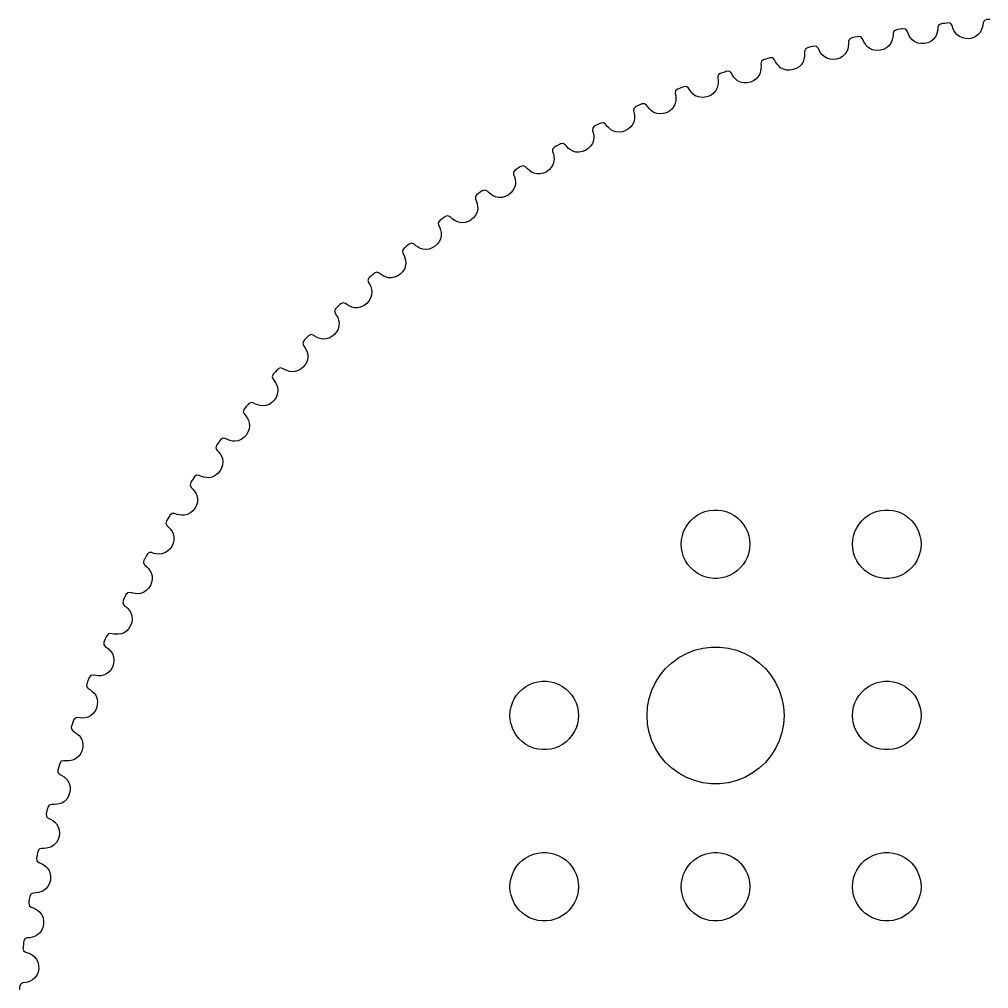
# Model space of a CAD drawing. Header units: metres. Extents: x -46 to 46, y 64 to 266.
# Drawn here: x -45.48 to -3.04, y 113.04 to 155.49 of the extents above; entities that cross this region are included whole.
import ezdxf

# ---------------------------------------------------------------- set-up
doc = ezdxf.new("R2010")
doc.units = ezdxf.units.M

msp = doc.modelspace()

# ---------------------------------------------------------------- linework, layer by layer
for p, q in [((-3.23691, 155.428), (-3.28491, 155.33)), ((-3.1282, 155.475), (-3.23691, 155.428)), ((-3.08046, 155.478), (-3.1282, 155.475)), ((-2.98123, 155.485), (-3.08046, 155.478)), ((-7.18393, 154.973), (-7.22322, 154.872)), ((-7.07971, 155.029), (-7.18393, 154.973)), ((-7.03244, 155.037), (-7.07971, 155.029)), ((-6.93417, 155.052), (-7.03244, 155.037)), ((-6.83588, 155.067), (-6.93417, 155.052)), ((-6.78856, 155.074), (-6.83588, 155.067)), ((-6.67215, 155.052), (-6.78856, 155.074)), ((-6.60425, 154.967), (-6.67215, 155.052)), ((-6.56796, 154.863), (-6.60425, 154.967)), ((-5.26714, 155.034), (-5.28867, 154.926)), ((-5.25906, 155.144), (-5.26714, 155.034)), ((-5.21538, 155.244), (-5.25906, 155.144)), ((-5.10883, 155.295), (-5.21538, 155.244)), ((-5.06128, 155.301), (-5.10883, 155.295)), ((-4.96243, 155.312), (-5.06128, 155.301)), ((-4.86357, 155.322), (-4.96243, 155.312)), ((-4.81598, 155.327), (-4.86357, 155.322)), ((-4.70065, 155.3), (-4.81598, 155.327)), ((-4.63652, 155.212), (-4.70065, 155.3)), ((-4.60483, 155.107), (-4.63652, 155.212)), ((-4.56023, 155.005), (-4.60483, 155.107)), ((-4.50343, 154.909), (-4.56023, 155.005)), ((-3.36324, 155.009), (-3.41499, 154.908)), ((-3.32401, 155.114), (-3.36324, 155.009)), ((-3.29776, 155.221), (-3.32401, 155.114)), ((-3.28491, 155.33), (-3.29776, 155.221)), ((-9.13879, 154.617), (-9.17361, 154.514)), ((-9.17361, 154.514), (-9.17207, 154.404)), ((-9.03714, 154.678), (-9.13879, 154.617)), ((-8.99023, 154.687), (-9.03714, 154.678)), ((-8.89272, 154.707), (-8.99023, 154.687)), ((-8.79517, 154.726), (-8.89272, 154.707)), ((-8.7482, 154.735), (-8.79517, 154.726)), ((-8.63095, 154.718), (-8.7482, 154.735)), ((-8.55939, 154.636), (-8.63095, 154.718)), ((-8.5186, 154.534), (-8.55939, 154.636)), ((-8.46536, 154.437), (-8.5186, 154.534)), ((-7.27324, 154.545), (-7.31601, 154.44)), ((-7.24327, 154.652), (-7.27324, 154.545)), ((-7.22647, 154.761), (-7.24327, 154.652)), ((-7.22322, 154.872), (-7.22647, 154.761)), ((-6.519, 154.764), (-6.56796, 154.863)), ((-6.45807, 154.67), (-6.519, 154.764)), ((-6.38586, 154.583), (-6.45807, 154.67)), ((-6.26825, 154.5), (-6.38586, 154.583)), ((-5.57713, 154.52), (-5.70773, 154.46)), ((-5.46286, 154.606), (-5.57713, 154.52)), ((-5.37062, 154.717), (-5.46286, 154.606)), ((-5.3233, 154.82), (-5.37062, 154.717)), ((-5.28867, 154.926), (-5.3233, 154.82)), ((-4.4351, 154.819), (-4.50343, 154.909)), ((-4.32121, 154.731), (-4.4351, 154.819)), ((-4.19102, 154.672), (-4.32121, 154.731)), ((-4.05048, 154.642), (-4.19102, 154.672)), ((-3.90547, 154.64), (-4.05048, 154.642)), ((-3.76299, 154.667), (-3.90547, 154.64)), ((-3.62987, 154.721), (-3.76299, 154.667)), ((-3.51196, 154.802), (-3.62987, 154.721)), ((-3.41499, 154.908), (-3.51196, 154.802)), ((-11.0763, 154.176), (-11.1066, 154.071)), ((-10.9774, 154.241), (-11.0763, 154.176)), ((-10.9309, 154.253), (-10.9774, 154.241)), ((-10.8343, 154.276), (-10.9309, 154.253)), ((-10.7377, 154.3), (-10.8343, 154.276)), ((-10.6912, 154.311), (-10.7377, 154.3)), ((-10.5733, 154.299), (-10.6912, 154.311)), ((-10.4982, 154.22), (-10.5733, 154.299)), ((-10.453, 154.12), (-10.4982, 154.22)), ((-10.3956, 154.025), (-10.453, 154.12)), ((-9.20934, 154.185), (-9.24748, 154.078)), ((-9.18408, 154.294), (-9.20934, 154.185)), ((-9.17207, 154.404), (-9.18408, 154.294)), ((-8.40041, 154.346), (-8.46536, 154.437)), ((-8.32446, 154.262), (-8.40041, 154.346)), ((-8.20337, 154.185), (-8.32446, 154.262)), ((-8.06853, 154.137), (-8.20337, 154.185)), ((-7.92583, 154.119), (-8.06853, 154.137)), ((-7.78122, 154.13), (-7.92583, 154.119)), ((-7.64162, 154.169), (-7.78122, 154.13)), ((-7.51378, 154.235), (-7.64162, 154.169)), ((-7.40337, 154.326), (-7.51378, 154.235)), ((-7.31601, 154.44), (-7.40337, 154.326)), ((-6.13562, 154.447), (-6.26825, 154.5)), ((-5.99385, 154.422), (-6.13562, 154.447)), ((-5.84891, 154.427), (-5.99385, 154.422)), ((-5.70773, 154.46), (-5.84891, 154.427)), ((-12.8967, 153.72), (-12.9927, 153.651)), ((-12.8508, 153.734), (-12.8967, 153.72)), ((-12.7553, 153.762), (-12.8508, 153.734)), ((-12.6598, 153.789), (-12.7553, 153.762)), ((-12.6138, 153.803), (-12.6598, 153.789)), ((-12.4955, 153.796), (-12.6138, 153.803)), ((-12.4171, 153.72), (-12.4955, 153.796)), ((-12.3676, 153.622), (-12.4171, 153.72)), ((-11.1279, 153.741), (-11.1613, 153.633)), ((-11.1074, 153.851), (-11.1279, 153.741)), ((-11.1002, 153.961), (-11.1074, 153.851)), ((-11.1066, 154.071), (-11.1002, 153.961)), ((-10.3268, 153.937), (-10.3956, 154.025)), ((-10.2472, 153.857), (-10.3268, 153.937)), ((-10.1229, 153.785), (-10.2472, 153.857)), ((-9.98607, 153.743), (-10.1229, 153.785)), ((-9.84271, 153.731), (-9.98607, 153.743)), ((-9.69872, 153.748), (-9.84271, 153.731)), ((-9.56096, 153.793), (-9.69872, 153.748)), ((-9.43611, 153.865), (-9.56096, 153.793)), ((-9.32977, 153.961), (-9.43611, 153.865)), ((-9.24748, 154.078), (-9.32977, 153.961)), ((-13.0096, 153.325), (-13.0253, 153.214)), ((-12.9927, 153.651), (-13.0183, 153.545)), ((-13.0183, 153.545), (-13.0072, 153.435)), ((-13.0072, 153.435), (-13.0096, 153.325)), ((-12.3061, 153.53), (-12.3676, 153.622)), ((-12.2334, 153.445), (-12.3061, 153.53)), ((-12.1505, 153.368), (-12.2334, 153.445)), ((-12.0231, 153.301), (-12.1505, 153.368)), ((-11.8846, 153.266), (-12.0231, 153.301)), ((-11.7409, 153.26), (-11.8846, 153.266)), ((-11.5977, 153.283), (-11.7409, 153.26)), ((-11.4621, 153.335), (-11.5977, 153.283)), ((-11.3405, 153.412), (-11.4621, 153.335)), ((-11.2384, 153.512), (-11.3405, 153.412)), ((-11.1613, 153.633), (-11.2384, 153.512)), ((-14.8843, 153.043), (-14.9053, 152.936)), ((-14.9053, 152.936), (-14.8895, 152.827)), ((-14.8895, 152.827), (-14.887, 152.716)), ((-14.7914, 153.116), (-14.8843, 153.043)), ((-14.7462, 153.131), (-14.7914, 153.116)), ((-14.6521, 153.164), (-14.7462, 153.131)), ((-14.5578, 153.195), (-14.6521, 153.164)), ((-14.5125, 153.211), (-14.5578, 153.195)), ((-14.394, 153.209), (-14.5125, 153.211)), ((-14.3123, 153.137), (-14.394, 153.209)), ((-14.2585, 153.041), (-14.3123, 153.137)), ((-14.1931, 152.952), (-14.2585, 153.041)), ((-14.1169, 152.87), (-14.1931, 152.952)), ((-14.0306, 152.797), (-14.1169, 152.87)), ((-13.2233, 152.876), (-13.3414, 152.793)), ((-13.1257, 152.98), (-13.2233, 152.876)), ((-13.054, 153.105), (-13.1257, 152.98)), ((-13.0253, 153.214), (-13.054, 153.105)), ((-16.6581, 152.43), (-16.7476, 152.352)), ((-16.6135, 152.447), (-16.6581, 152.43)), ((-16.5209, 152.483), (-16.6135, 152.447)), ((-16.4281, 152.519), (-16.5209, 152.483)), ((-16.3835, 152.536), (-16.4281, 152.519)), ((-16.265, 152.54), (-16.3835, 152.536)), ((-16.1803, 152.472), (-16.265, 152.54)), ((-16.1224, 152.378), (-16.1803, 152.472)), ((-14.9218, 152.494), (-14.988, 152.367)), ((-14.8979, 152.605), (-14.9218, 152.494)), ((-14.887, 152.716), (-14.8979, 152.605)), ((-13.9004, 152.736), (-14.0306, 152.797)), ((-13.7605, 152.706), (-13.9004, 152.736)), ((-13.6167, 152.707), (-13.7605, 152.706)), ((-13.4747, 152.736), (-13.6167, 152.707)), ((-13.3414, 152.793), (-13.4747, 152.736)), ((-16.7476, 152.352), (-16.764, 152.245)), ((-16.764, 152.245), (-16.7433, 152.136)), ((-16.7433, 152.136), (-16.7361, 152.026)), ((-16.7361, 152.026), (-16.7421, 151.915)), ((-16.0531, 152.292), (-16.1224, 152.378)), ((-15.9734, 152.214), (-16.0531, 152.292)), ((-15.884, 152.144), (-15.9734, 152.214)), ((-15.7513, 152.089), (-15.884, 152.144)), ((-15.6102, 152.065), (-15.7513, 152.089)), ((-15.4665, 152.072), (-15.6102, 152.065)), ((-15.326, 152.108), (-15.4665, 152.072)), ((-15.1954, 152.171), (-15.326, 152.108)), ((-15.0809, 152.258), (-15.1954, 152.171)), ((-14.988, 152.367), (-15.0809, 152.258)), ((-18.5791, 151.582), (-18.5907, 151.473)), ((-18.493, 151.663), (-18.5791, 151.582)), ((-18.4492, 151.682), (-18.493, 151.663)), ((-18.3582, 151.722), (-18.4492, 151.682)), ((-18.2672, 151.762), (-18.3582, 151.722)), ((-18.2233, 151.781), (-18.2672, 151.762)), ((-18.1051, 151.79), (-18.2233, 151.781)), ((-18.0175, 151.725), (-18.1051, 151.79)), ((-17.9555, 151.634), (-18.0175, 151.725)), ((-17.8826, 151.551), (-17.9555, 151.634)), ((-17.7995, 151.477), (-17.8826, 151.551)), ((-16.9098, 151.56), (-17.0204, 151.468)), ((-16.8217, 151.673), (-16.9098, 151.56)), ((-16.7611, 151.803), (-16.8217, 151.673)), ((-16.7421, 151.915), (-16.7611, 151.803)), ((-18.5907, 151.473), (-18.5654, 151.366)), ((-18.5544, 151.144), (-18.5686, 151.032)), ((-18.5654, 151.366), (-18.5533, 151.256)), ((-18.5533, 151.256), (-18.5544, 151.144)), ((-17.7072, 151.411), (-17.7995, 151.477)), ((-17.5722, 151.362), (-17.7072, 151.411)), ((-17.4303, 151.344), (-17.5722, 151.362)), ((-17.287, 151.357), (-17.4303, 151.344)), ((-17.1481, 151.399), (-17.287, 151.357)), ((-17.0204, 151.468), (-17.1481, 151.399)), ((-20.3752, 150.732), (-20.3821, 150.623)), ((-20.2927, 150.816), (-20.3752, 150.732)), ((-20.2498, 150.838), (-20.2927, 150.816)), ((-20.1607, 150.882), (-20.2498, 150.838)), ((-20.0714, 150.926), (-20.1607, 150.882)), ((-20.0284, 150.947), (-20.0714, 150.926)), ((-19.9108, 150.961), (-20.0284, 150.947)), ((-19.8204, 150.9), (-19.9108, 150.961)), ((-19.7545, 150.811), (-19.8204, 150.9)), ((-19.678, 150.732), (-19.7545, 150.811)), ((-19.5918, 150.661), (-19.678, 150.732)), ((-18.7065, 150.783), (-18.813, 150.686)), ((-18.6234, 150.899), (-18.7065, 150.783)), ((-18.5686, 151.032), (-18.6234, 150.899)), ((-20.3821, 150.623), (-20.3521, 150.517)), ((-20.3521, 150.517), (-20.3352, 150.408)), ((-20.3315, 150.296), (-20.3407, 150.183)), ((-20.3352, 150.408), (-20.3315, 150.296)), ((-19.4966, 150.599), (-19.5918, 150.661)), ((-19.3597, 150.556), (-19.4966, 150.599)), ((-19.2171, 150.545), (-19.3597, 150.556)), ((-19.0745, 150.564), (-19.2171, 150.545)), ((-18.9376, 150.612), (-19.0745, 150.564)), ((-18.813, 150.686), (-18.9376, 150.612)), ((-22.0537, 149.892), (-22.1325, 149.804)), ((-22.0119, 149.916), (-22.0537, 149.892)), ((-21.9247, 149.964), (-22.0119, 149.916)), ((-21.8375, 150.011), (-21.9247, 149.964)), ((-21.7955, 150.034), (-21.8375, 150.011)), ((-21.6785, 150.053), (-21.7955, 150.034)), ((-21.5855, 149.996), (-21.6785, 150.053)), ((-21.5159, 149.911), (-21.5855, 149.996)), ((-21.436, 149.835), (-21.5159, 149.911)), ((-20.4677, 149.928), (-20.5698, 149.827)), ((-20.3897, 150.048), (-20.4677, 149.928)), ((-20.3407, 150.183), (-20.3897, 150.048)), ((-22.1325, 149.804), (-22.1346, 149.695)), ((-22.1346, 149.695), (-22.1, 149.59)), ((-22.1, 149.59), (-22.0784, 149.482)), ((-22.0784, 149.482), (-22.0698, 149.371)), ((-21.3467, 149.767), (-21.436, 149.835)), ((-21.249, 149.71), (-21.3467, 149.767)), ((-21.1103, 149.673), (-21.249, 149.71)), ((-20.9673, 149.668), (-21.1103, 149.673)), ((-20.8257, 149.693), (-20.9673, 149.668)), ((-20.6911, 149.747), (-20.8257, 149.693)), ((-20.5698, 149.827), (-20.6911, 149.747)), ((-23.562, 149.021), (-23.647, 148.969)), ((-23.521, 149.045), (-23.562, 149.021)), ((-23.405, 149.069), (-23.521, 149.045)), ((-23.3096, 149.017), (-23.405, 149.069)), ((-23.2363, 148.934), (-23.3096, 149.017)), ((-22.1898, 148.997), (-22.2874, 148.891)), ((-22.1172, 149.12), (-22.1898, 148.997)), ((-22.0741, 149.257), (-22.1172, 149.12)), ((-22.0698, 149.371), (-22.0741, 149.257)), ((-23.7728, 148.892), (-23.8476, 148.801)), ((-23.8476, 148.801), (-23.845, 148.692)), ((-23.845, 148.692), (-23.8059, 148.589)), ((-23.8059, 148.589), (-23.7796, 148.481)), ((-23.732, 148.917), (-23.7728, 148.892)), ((-23.647, 148.969), (-23.732, 148.917)), ((-23.1531, 148.862), (-23.2363, 148.934)), ((-23.061, 148.798), (-23.1531, 148.862)), ((-22.9609, 148.745), (-23.061, 148.798)), ((-22.8207, 148.714), (-22.9609, 148.745)), ((-22.6776, 148.716), (-22.8207, 148.714)), ((-22.5373, 148.747), (-22.6776, 148.716)), ((-22.4051, 148.807), (-22.5373, 148.747)), ((-22.2874, 148.891), (-22.4051, 148.807)), ((-23.7655, 148.257), (-23.8025, 148.118)), ((-23.7796, 148.481), (-23.7661, 148.371)), ((-23.7661, 148.371), (-23.7655, 148.257)), ((-25.4467, 147.819), (-25.5174, 147.724)), ((-25.5174, 147.724), (-25.51, 147.615)), ((-25.407, 147.845), (-25.4467, 147.819)), ((-25.3243, 147.901), (-25.407, 147.845)), ((-25.2416, 147.956), (-25.3243, 147.901)), ((-25.2017, 147.982), (-25.2416, 147.956)), ((-25.0869, 148.011), (-25.2017, 147.982)), ((-24.9893, 147.963), (-25.0869, 148.011)), ((-24.9125, 147.884), (-24.9893, 147.963)), ((-24.8262, 147.815), (-24.9125, 147.884)), ((-24.7314, 147.756), (-24.8262, 147.815)), ((-24.6291, 147.707), (-24.7314, 147.756)), ((-24.206, 147.727), (-24.3448, 147.69)), ((-24.0765, 147.793), (-24.206, 147.727)), ((-23.9626, 147.882), (-24.0765, 147.793)), ((-23.8697, 147.992), (-23.9626, 147.882)), ((-23.8025, 148.118), (-23.8697, 147.992)), ((-25.51, 147.615), (-25.4664, 147.514)), ((-25.4664, 147.514), (-25.4355, 147.408)), ((-25.4355, 147.408), (-25.4172, 147.297)), ((-25.4172, 147.297), (-25.4116, 147.184)), ((-24.4876, 147.682), (-24.6291, 147.707)), ((-24.3448, 147.69), (-24.4876, 147.682)), ((-26.721, 146.881), (-26.8345, 146.847)), ((-26.6214, 146.837), (-26.721, 146.881)), ((-25.5042, 146.915), (-25.5922, 146.801)), ((-25.4426, 147.044), (-25.5042, 146.915)), ((-25.4116, 147.184), (-25.4426, 147.044)), ((-27.0721, 146.673), (-27.1386, 146.575)), ((-27.1386, 146.575), (-27.1265, 146.466)), ((-27.1265, 146.466), (-27.0785, 146.367)), ((-27.0336, 146.701), (-27.0721, 146.673)), ((-26.9534, 146.76), (-27.0336, 146.701)), ((-26.8732, 146.819), (-26.9534, 146.76)), ((-26.8345, 146.847), (-26.8732, 146.819)), ((-26.5412, 146.761), (-26.6214, 146.837)), ((-26.452, 146.696), (-26.5412, 146.761)), ((-26.3548, 146.641), (-26.452, 146.696)), ((-26.2504, 146.597), (-26.3548, 146.641)), ((-26.108, 146.578), (-26.2504, 146.597)), ((-25.9656, 146.592), (-26.108, 146.578)), ((-25.8286, 146.635), (-25.9656, 146.592)), ((-25.7021, 146.706), (-25.8286, 146.635)), ((-25.5922, 146.801), (-25.7021, 146.706)), ((-27.0785, 146.367), (-27.043, 146.262)), ((-27.043, 146.262), (-27.0199, 146.153)), ((-27.0094, 146.04), (-27.0342, 145.899)), ((-27.0199, 146.153), (-27.0094, 146.04)), ((-28.4536, 145.611), (-28.5312, 145.549)), ((-28.4162, 145.641), (-28.4536, 145.611)), ((-28.3043, 145.68), (-28.4162, 145.641)), ((-28.2029, 145.64), (-28.3043, 145.68)), ((-28.1194, 145.568), (-28.2029, 145.64)), ((-27.1731, 145.65), (-27.2788, 145.55)), ((-27.0901, 145.767), (-27.1731, 145.65)), ((-27.0342, 145.899), (-27.0901, 145.767)), ((-28.6459, 145.457), (-28.7081, 145.356)), ((-28.7081, 145.356), (-28.6913, 145.248)), ((-28.6913, 145.248), (-28.6391, 145.151)), ((-28.6087, 145.487), (-28.6459, 145.457)), ((-28.5312, 145.549), (-28.6087, 145.487)), ((-28.0275, 145.507), (-28.1194, 145.568)), ((-27.928, 145.456), (-28.0275, 145.507)), ((-27.8218, 145.417), (-27.928, 145.456)), ((-27.6786, 145.404), (-27.8218, 145.417)), ((-27.537, 145.424), (-27.6786, 145.404)), ((-27.402, 145.474), (-27.537, 145.424)), ((-27.2788, 145.55), (-27.402, 145.474)), ((-28.6391, 145.151), (-28.599, 145.048)), ((-28.599, 145.048), (-28.5712, 144.94)), ((-28.5557, 144.828), (-28.5743, 144.685)), ((-28.5712, 144.94), (-28.5557, 144.828)), ((-29.9799, 144.336), (-30.0547, 144.271)), ((-29.9438, 144.368), (-29.9799, 144.336)), ((-29.8337, 144.412), (-29.9438, 144.368)), ((-29.7307, 144.376), (-29.8337, 144.412)), ((-29.6441, 144.308), (-29.7307, 144.376)), ((-28.8035, 144.327), (-28.9233, 144.245)), ((-28.7022, 144.43), (-28.8035, 144.327)), ((-28.6245, 144.552), (-28.7022, 144.43)), ((-28.5743, 144.685), (-28.6245, 144.552)), ((-30.1653, 144.174), (-30.223, 144.07)), ((-30.223, 144.07), (-30.2015, 143.963)), ((-30.2015, 143.963), (-30.1451, 143.869)), ((-30.1294, 144.205), (-30.1653, 144.174)), ((-30.0547, 144.271), (-30.1294, 144.205)), ((-29.5496, 144.251), (-29.6441, 144.308)), ((-29.448, 144.205), (-29.5496, 144.251)), ((-29.3401, 144.17), (-29.448, 144.205)), ((-29.1966, 144.163), (-29.3401, 144.17)), ((-29.056, 144.189), (-29.1966, 144.163)), ((-28.9233, 144.245), (-29.056, 144.189)), ((-30.1451, 143.869), (-30.1006, 143.768)), ((-30.1006, 143.768), (-30.0681, 143.661)), ((-30.0681, 143.661), (-30.0477, 143.549)), ((-30.0477, 143.549), (-30.0601, 143.406)), ((-31.3063, 143.077), (-31.4144, 143.029)), ((-31.2018, 143.047), (-31.3063, 143.077)), ((-30.1768, 143.146), (-30.2734, 143.038)), ((-30.1044, 143.27), (-30.1768, 143.146)), ((-30.0601, 143.406), (-30.1044, 143.27)), ((-31.6272, 142.825), (-31.6804, 142.719)), ((-31.6804, 142.719), (-31.6542, 142.614)), ((-31.5927, 142.858), (-31.6272, 142.825)), ((-31.521, 142.927), (-31.5927, 142.858)), ((-31.4491, 142.996), (-31.521, 142.927)), ((-31.4144, 143.029), (-31.4491, 142.996)), ((-31.1124, 142.982), (-31.2018, 143.047)), ((-31.0155, 142.929), (-31.1124, 142.982)), ((-30.9119, 142.887), (-31.0155, 142.929)), ((-30.8027, 142.857), (-30.9119, 142.887)), ((-30.659, 142.857), (-30.8027, 142.857)), ((-30.5197, 142.889), (-30.659, 142.857)), ((-30.3895, 142.951), (-30.5197, 142.889)), ((-30.2734, 143.038), (-30.3895, 142.951)), ((-31.6542, 142.614), (-31.5937, 142.522)), ((-31.5937, 142.522), (-31.5448, 142.422)), ((-31.5448, 142.422), (-31.5077, 142.317)), ((-31.5077, 142.317), (-31.4825, 142.207)), ((-31.4825, 142.207), (-31.4886, 142.063)), ((-31.5938, 141.798), (-31.6857, 141.686)), ((-31.5269, 141.925), (-31.5938, 141.798)), ((-31.4886, 142.063), (-31.5269, 141.925)), ((-33.0289, 141.414), (-33.0774, 141.306)), ((-32.9959, 141.449), (-33.0289, 141.414)), ((-32.9272, 141.521), (-32.9959, 141.449)), ((-32.8584, 141.593), (-32.9272, 141.521)), ((-32.8252, 141.627), (-32.8584, 141.593)), ((-32.7193, 141.68), (-32.8252, 141.627)), ((-32.6136, 141.654), (-32.7193, 141.68)), ((-32.5215, 141.594), (-32.6136, 141.654)), ((-32.4223, 141.545), (-32.5215, 141.594)), ((-32.317, 141.508), (-32.4223, 141.545)), ((-32.2066, 141.483), (-32.317, 141.508)), ((-32.063, 141.489), (-32.2066, 141.483)), ((-31.9252, 141.527), (-32.063, 141.489)), ((-31.7979, 141.594), (-31.9252, 141.527)), ((-31.6857, 141.686), (-31.7979, 141.594)), ((-33.0774, 141.306), (-33.0467, 141.202)), ((-33.0467, 141.202), (-32.9822, 141.112)), ((-32.9822, 141.112), (-32.9291, 141.016)), ((-32.9291, 141.016), (-32.8874, 140.912)), ((-32.8895, 140.52), (-32.9508, 140.39)), ((-32.8572, 140.659), (-32.8895, 140.52)), ((-32.8874, 140.912), (-32.8574, 140.803)), ((-32.8574, 140.803), (-32.8572, 140.659)), ((-34.2052, 140.129), (-34.2708, 140.055)), ((-34.1735, 140.165), (-34.2052, 140.129)), ((-34.0701, 140.223), (-34.1735, 140.165)), ((-33.9633, 140.202), (-34.0701, 140.223)), ((-33.8686, 140.145), (-33.9633, 140.202)), ((-33.7674, 140.101), (-33.8686, 140.145)), ((-33.6606, 140.068), (-33.7674, 140.101)), ((-33.2701, 140.104), (-33.4061, 140.06)), ((-33.1457, 140.177), (-33.2701, 140.104)), ((-33.0376, 140.273), (-33.1457, 140.177)), ((-32.9508, 140.39), (-33.0376, 140.273)), ((-34.3678, 139.944), (-34.4115, 139.834)), ((-34.4115, 139.834), (-34.3762, 139.731)), ((-34.3762, 139.731), (-34.3079, 139.644)), ((-34.3363, 139.98), (-34.3678, 139.944)), ((-34.2708, 140.055), (-34.3363, 139.98)), ((-33.5492, 140.048), (-33.6606, 140.068)), ((-33.4061, 140.06), (-33.5492, 140.048)), ((-34.3079, 139.644), (-34.2506, 139.55)), ((-34.2506, 139.55), (-34.2044, 139.448)), ((-34.2044, 139.448), (-34.1697, 139.34)), ((-34.1697, 139.34), (-34.1633, 139.197)), ((-34.245, 138.923), (-34.3267, 138.803)), ((-34.1894, 139.056), (-34.245, 138.923)), ((-34.1633, 139.197), (-34.1894, 139.056)), ((-35.6412, 138.416), (-35.6801, 138.304)), ((-35.6113, 138.454), (-35.6412, 138.416)), ((-35.5492, 138.531), (-35.6113, 138.454)), ((-35.4868, 138.609), (-35.5492, 138.531)), ((-35.4568, 138.646), (-35.4868, 138.609)), ((-35.356, 138.708), (-35.4568, 138.646)), ((-35.2484, 138.691), (-35.356, 138.708)), ((-35.1513, 138.639), (-35.2484, 138.691)), ((-35.0483, 138.599), (-35.1513, 138.639)), ((-34.9401, 138.571), (-35.0483, 138.599)), ((-34.8279, 138.556), (-34.9401, 138.571)), ((-34.6855, 138.574), (-34.8279, 138.556)), ((-34.5515, 138.624), (-34.6855, 138.574)), ((-34.4305, 138.702), (-34.5515, 138.624)), ((-34.3267, 138.803), (-34.4305, 138.702)), ((-35.6801, 138.304), (-35.6404, 138.203)), ((-35.6404, 138.203), (-35.5683, 138.119)), ((-35.5683, 138.119), (-35.5069, 138.028)), ((-35.5069, 138.028), (-35.4564, 137.928)), ((-35.4243, 137.537), (-35.474, 137.402)), ((-35.4564, 137.928), (-35.417, 137.822)), ((-35.4043, 137.679), (-35.4243, 137.537)), ((-35.417, 137.822), (-35.4043, 137.679)), ((-36.5746, 137.139), (-36.6725, 137.072)), ((-36.4663, 137.126), (-36.5746, 137.139)), ((-36.3671, 137.079), (-36.4663, 137.126)), ((-35.6497, 137.173), (-35.7672, 137.09)), ((-35.5504, 137.279), (-35.6497, 137.173)), ((-35.474, 137.402), (-35.5504, 137.279)), ((-36.8467, 136.834), (-36.8807, 136.721)), ((-36.8807, 136.721), (-36.8366, 136.621)), ((-36.8186, 136.873), (-36.8467, 136.834)), ((-36.7599, 136.953), (-36.8186, 136.873)), ((-36.701, 137.034), (-36.7599, 136.953)), ((-36.6725, 137.072), (-36.701, 137.034)), ((-36.2624, 137.043), (-36.3671, 137.079)), ((-36.1532, 137.02), (-36.2624, 137.043)), ((-36.0404, 137.009), (-36.1532, 137.02)), ((-35.8988, 137.034), (-36.0404, 137.009)), ((-35.7672, 137.09), (-35.8988, 137.034)), ((-36.8366, 136.621), (-36.761, 136.541)), ((-36.761, 136.541), (-36.6957, 136.452)), ((-36.6957, 136.452), (-36.6409, 136.355)), ((-36.6409, 136.355), (-36.5968, 136.25)), ((-36.5917, 135.966), (-36.6355, 135.829)), ((-36.5968, 136.25), (-36.5779, 136.108)), ((-36.5779, 136.108), (-36.5917, 135.966)), ((-37.8185, 135.447), (-37.8452, 135.407)), ((-37.7235, 135.518), (-37.8185, 135.447)), ((-37.6148, 135.51), (-37.7235, 135.518)), ((-37.5136, 135.466), (-37.6148, 135.51)), ((-37.4075, 135.436), (-37.5136, 135.466)), ((-37.2973, 135.417), (-37.4075, 135.436)), ((-37.1842, 135.412), (-37.2973, 135.417)), ((-37.0439, 135.443), (-37.1842, 135.412)), ((-36.9148, 135.504), (-37.0439, 135.443)), ((-36.801, 135.592), (-36.9148, 135.504)), ((-36.7064, 135.702), (-36.801, 135.592)), ((-36.6355, 135.829), (-36.7064, 135.702)), ((-37.9822, 135.202), (-38.0112, 135.087)), ((-38.0112, 135.087), (-37.9628, 134.989)), ((-37.9557, 135.242), (-37.9822, 135.202)), ((-37.9628, 134.989), (-37.8838, 134.913)), ((-37.9006, 135.324), (-37.9557, 135.242)), ((-37.8452, 135.407), (-37.9006, 135.324)), ((-37.8838, 134.913), (-37.8146, 134.826)), ((-37.8146, 134.826), (-37.7556, 134.732)), ((-37.7556, 134.732), (-37.707, 134.629)), ((-37.707, 134.629), (-37.6819, 134.488)), ((-37.7272, 134.206), (-37.7926, 134.077)), ((-37.6895, 134.345), (-37.7272, 134.206)), ((-37.6819, 134.488), (-37.6895, 134.345)), ((-38.9174, 133.732), (-38.9691, 133.647)), ((-38.8925, 133.773), (-38.9174, 133.732)), ((-38.8007, 133.848), (-38.8925, 133.773)), ((-38.6918, 133.845), (-38.8007, 133.848)), ((-38.5887, 133.806), (-38.6918, 133.845)), ((-38.4814, 133.78), (-38.5887, 133.806)), ((-38.3705, 133.766), (-38.4814, 133.78)), ((-38.2572, 133.765), (-38.3705, 133.766)), ((-38.1184, 133.803), (-38.2572, 133.765)), ((-37.9922, 133.87), (-38.1184, 133.803)), ((-37.8823, 133.963), (-37.9922, 133.87)), ((-37.7926, 134.077), (-37.8823, 133.963)), ((-15.9561, 133.656), (-15.8037, 133.766)), ((-15.8037, 133.766), (-15.6387, 133.857)), ((-15.6387, 133.857), (-15.4635, 133.927)), ((-15.4635, 133.927), (-15.2811, 133.973)), ((-15.2811, 133.973), (-15.0942, 133.997)), ((-15.0942, 133.997), (-14.9058, 133.997)), ((-14.9058, 133.997), (-14.7189, 133.973)), ((-14.7189, 133.973), (-14.5365, 133.927)), ((-14.5365, 133.927), (-14.3613, 133.857)), ((-14.3613, 133.857), (-14.1963, 133.766)), ((-14.1963, 133.766), (-14.0439, 133.656)), ((-8.45613, 133.656), (-8.30373, 133.766)), ((-8.30373, 133.766), (-8.13866, 133.857)), ((-8.13866, 133.857), (-7.96352, 133.927)), ((-7.96352, 133.927), (-7.78107, 133.973)), ((-7.78107, 133.973), (-7.59418, 133.997)), ((-7.59418, 133.997), (-7.40581, 133.997)), ((-7.40581, 133.997), (-7.21892, 133.973)), ((-7.21892, 133.973), (-7.03647, 133.927)), ((-7.03647, 133.927), (-6.86133, 133.857)), ((-6.86133, 133.857), (-6.69626, 133.766)), ((-6.69626, 133.766), (-6.54385, 133.656)), ((-39.0453, 133.521), (-39.0693, 133.405)), ((-39.0693, 133.405), (-39.0167, 133.31)), ((-39.0206, 133.562), (-39.0453, 133.521)), ((-38.9691, 133.647), (-39.0206, 133.562)), ((-39.0167, 133.31), (-38.9344, 133.236)), ((-16.3145, 133.223), (-16.2135, 133.382)), ((-16.2135, 133.382), (-16.0934, 133.527)), ((-16.0934, 133.527), (-15.9561, 133.656)), ((-14.0439, 133.656), (-13.9065, 133.527)), ((-13.9065, 133.527), (-13.7865, 133.382)), ((-13.7865, 133.382), (-13.6855, 133.223)), ((-8.81445, 133.223), (-8.71352, 133.382)), ((-8.71352, 133.382), (-8.59344, 133.527)), ((-8.59344, 133.527), (-8.45613, 133.656)), ((-6.54385, 133.656), (-6.40654, 133.527)), ((-6.40654, 133.527), (-6.28647, 133.382)), ((-6.28647, 133.382), (-6.18553, 133.223)), ((-38.9344, 133.236), (-38.8615, 133.153)), ((-38.8615, 133.153), (-38.7984, 133.061)), ((-38.7984, 133.061), (-38.7455, 132.961)), ((-38.7455, 132.961), (-38.7142, 132.821)), ((-16.4882, 132.688), (-16.4529, 132.873)), ((-16.4529, 132.873), (-16.3947, 133.052)), ((-16.3947, 133.052), (-16.3145, 133.223)), ((-13.6855, 133.223), (-13.6053, 133.052)), ((-13.6053, 133.052), (-13.5471, 132.873)), ((-13.5471, 132.873), (-13.5118, 132.688)), ((-8.98816, 132.688), (-8.95287, 132.873)), ((-8.95287, 132.873), (-8.89465, 133.052)), ((-8.89465, 133.052), (-8.81445, 133.223)), ((-6.18553, 133.223), (-6.10533, 133.052)), ((-6.10533, 133.052), (-6.04712, 132.873)), ((-6.04712, 132.873), (-6.01183, 132.688)), ((-38.7472, 132.537), (-38.8068, 132.405)), ((-38.7155, 132.678), (-38.7472, 132.537)), ((-38.7142, 132.821), (-38.7155, 132.678)), ((-16.5, 132.5), (-16.4882, 132.688)), ((-16.4882, 132.312), (-16.5, 132.5)), ((-13.5118, 132.688), (-13.5, 132.5)), ((-13.5, 132.5), (-13.5118, 132.312)), ((-9, 132.5), (-8.98816, 132.688)), ((-8.98816, 132.312), (-9, 132.5)), ((-6.01183, 132.688), (-6, 132.5)), ((-6, 132.5), (-6.01183, 132.312)), ((-39.8924, 132.054), (-39.9156, 132.012)), ((-39.804, 132.133), (-39.8924, 132.054)), ((-39.6951, 132.135), (-39.804, 132.133)), ((-39.5904, 132.1), (-39.6951, 132.135)), ((-39.482, 132.079), (-39.5904, 132.1)), ((-39.3707, 132.07), (-39.482, 132.079)), ((-39.2574, 132.074), (-39.3707, 132.07)), ((-39.1204, 132.117), (-39.2574, 132.074)), ((-38.9972, 132.19), (-39.1204, 132.117)), ((-38.8915, 132.287), (-38.9972, 132.19)), ((-38.8068, 132.405), (-38.8915, 132.287)), ((-16.4529, 132.127), (-16.4882, 132.312)), ((-16.3947, 131.948), (-16.4529, 132.127)), ((-13.5471, 132.127), (-13.6053, 131.948)), ((-13.5118, 132.312), (-13.5471, 132.127)), ((-8.95287, 132.127), (-8.98816, 132.312)), ((-8.89465, 131.948), (-8.95287, 132.127)), ((-6.04712, 132.127), (-6.10533, 131.948)), ((-6.01183, 132.312), (-6.04712, 132.127)), ((-40.0341, 131.795), (-40.053, 131.679)), ((-40.053, 131.679), (-39.9963, 131.586)), ((-40.0112, 131.837), (-40.0341, 131.795)), ((-39.9635, 131.925), (-40.0112, 131.837)), ((-39.9156, 132.012), (-39.9635, 131.925)), ((-16.3145, 131.777), (-16.3947, 131.948)), ((-16.2135, 131.618), (-16.3145, 131.777)), ((-16.0934, 131.473), (-16.2135, 131.618)), ((-13.7865, 131.618), (-13.9065, 131.473)), ((-13.6855, 131.777), (-13.7865, 131.618)), ((-13.6053, 131.948), (-13.6855, 131.777)), ((-8.81445, 131.777), (-8.89465, 131.948)), ((-8.71352, 131.618), (-8.81445, 131.777)), ((-8.59344, 131.473), (-8.71352, 131.618)), ((-6.28647, 131.618), (-6.40654, 131.473)), ((-6.18553, 131.777), (-6.28647, 131.618)), ((-6.10533, 131.948), (-6.18553, 131.777)), ((-39.9963, 131.586), (-39.9109, 131.516)), ((-39.9109, 131.516), (-39.8345, 131.436)), ((-39.8345, 131.436), (-39.7674, 131.347)), ((-39.7674, 131.347), (-39.7101, 131.249)), ((-39.7101, 131.249), (-39.6728, 131.11)), ((-15.9561, 131.344), (-16.0934, 131.473)), ((-15.8037, 131.234), (-15.9561, 131.344)), ((-15.6387, 131.143), (-15.8037, 131.234)), ((-14.1963, 131.234), (-14.3613, 131.143)), ((-14.0439, 131.344), (-14.1963, 131.234)), ((-13.9065, 131.473), (-14.0439, 131.344)), ((-8.45613, 131.344), (-8.59344, 131.473)), ((-8.30373, 131.234), (-8.45613, 131.344)), ((-8.13866, 131.143), (-8.30373, 131.234)), ((-6.69626, 131.234), (-6.86133, 131.143)), ((-6.54385, 131.344), (-6.69626, 131.234)), ((-6.40654, 131.473), (-6.54385, 131.344)), ((-39.6934, 130.826), (-39.7472, 130.691)), ((-39.6679, 130.967), (-39.6934, 130.826)), ((-39.6728, 131.11), (-39.6679, 130.967)), ((-15.4635, 131.073), (-15.6387, 131.143)), ((-15.2811, 131.027), (-15.4635, 131.073)), ((-15.0942, 131.003), (-15.2811, 131.027)), ((-14.9058, 131.003), (-15.0942, 131.003)), ((-14.7189, 131.027), (-14.9058, 131.003)), ((-14.5365, 131.073), (-14.7189, 131.027)), ((-14.3613, 131.143), (-14.5365, 131.073)), ((-7.96352, 131.073), (-8.13866, 131.143)), ((-7.78107, 131.027), (-7.96352, 131.073)), ((-7.59418, 131.003), (-7.78107, 131.027)), ((-7.40581, 131.003), (-7.59418, 131.003)), ((-7.21892, 131.027), (-7.40581, 131.003)), ((-7.03647, 131.073), (-7.21892, 131.027)), ((-6.86133, 131.143), (-7.03647, 131.073)), ((-40.7315, 130.375), (-40.8164, 130.293)), ((-40.6228, 130.382), (-40.7315, 130.375)), ((-40.5167, 130.352), (-40.6228, 130.382)), ((-40.4075, 130.335), (-40.5167, 130.352)), ((-40.2959, 130.332), (-40.4075, 130.335)), ((-40.183, 130.341), (-40.2959, 130.332)), ((-40.0479, 130.39), (-40.183, 130.341)), ((-39.928, 130.468), (-40.0479, 130.39)), ((-39.8266, 130.57), (-39.928, 130.468)), ((-39.7472, 130.691), (-39.8266, 130.57)), ((-40.9467, 130.028), (-40.9605, 129.911)), ((-40.9605, 129.911), (-40.8997, 129.82)), ((-40.9257, 130.071), (-40.9467, 130.028)), ((-40.8818, 130.161), (-40.9257, 130.071)), ((-40.8377, 130.25), (-40.8818, 130.161)), ((-40.8164, 130.293), (-40.8377, 130.25)), ((-40.8997, 129.82), (-40.8114, 129.755)), ((-40.8114, 129.755), (-40.7316, 129.678)), ((-40.7316, 129.678), (-40.6607, 129.592)), ((-40.6607, 129.592), (-40.5992, 129.497)), ((-40.5992, 129.497), (-40.5558, 129.36)), ((-40.564, 129.075), (-40.6119, 128.938)), ((-40.5447, 129.217), (-40.564, 129.075)), ((-40.5558, 129.36), (-40.5447, 129.217)), ((-40.8992, 128.623), (-41.032, 128.569)), ((-40.7828, 128.707), (-40.8992, 128.623)), ((-40.686, 128.813), (-40.7828, 128.707)), ((-40.6119, 128.938), (-40.686, 128.813)), ((-41.7814, 128.223), (-41.79, 128.105)), ((-41.7622, 128.267), (-41.7814, 128.223)), ((-41.7223, 128.358), (-41.7622, 128.267)), ((-41.6821, 128.449), (-41.7223, 128.358)), ((-41.6627, 128.493), (-41.6821, 128.449)), ((-41.5815, 128.579), (-41.6627, 128.493)), ((-41.4732, 128.591), (-41.5815, 128.579)), ((-41.3659, 128.565), (-41.4732, 128.591)), ((-41.256, 128.553), (-41.3659, 128.565)), ((-41.1444, 128.555), (-41.256, 128.553)), ((-41.032, 128.569), (-41.1444, 128.555)), ((-41.79, 128.105), (-41.7254, 128.018)), ((-41.7254, 128.018), (-41.6342, 127.956)), ((-41.6342, 127.956), (-41.5511, 127.883)), ((-41.5511, 127.883), (-41.4766, 127.8)), ((-41.4766, 127.8), (-41.411, 127.707)), ((-16.2773, 127.714), (-15.927, 127.853)), ((-15.927, 127.853), (-15.5621, 127.947)), ((-15.5621, 127.947), (-15.1884, 127.994)), ((-15.1884, 127.994), (-14.8116, 127.994)), ((-14.8116, 127.994), (-14.4379, 127.947)), ((-14.4379, 127.947), (-14.0729, 127.853)), ((-14.0729, 127.853), (-13.7227, 127.714)), ((-41.411, 127.707), (-41.3617, 127.572)), ((-41.3617, 127.572), (-41.3444, 127.43)), ((-41.3444, 127.43), (-41.3574, 127.287)), ((-16.9123, 127.312), (-16.6075, 127.533)), ((-16.6075, 127.533), (-16.2773, 127.714)), ((-13.7227, 127.714), (-13.3925, 127.533)), ((-13.3925, 127.533), (-13.0877, 127.312)), ((-41.4679, 127.02), (-41.5599, 126.91)), ((-41.3993, 127.148), (-41.4679, 127.02)), ((-41.3574, 127.287), (-41.3993, 127.148)), ((-17.427, 126.763), (-17.1869, 127.054)), ((-17.1869, 127.054), (-16.9123, 127.312)), ((-13.0877, 127.312), (-12.8131, 127.054)), ((-12.8131, 127.054), (-12.5729, 126.763)), ((-42.4834, 126.521), (-42.5193, 126.428)), ((-42.4472, 126.614), (-42.4834, 126.521)), ((-42.4297, 126.658), (-42.4472, 126.614)), ((-42.3523, 126.748), (-42.4297, 126.658)), ((-42.2446, 126.764), (-42.3523, 126.748)), ((-42.1364, 126.743), (-42.2446, 126.764)), ((-42.026, 126.736), (-42.1364, 126.743)), ((-41.9146, 126.742), (-42.026, 126.736)), ((-41.8028, 126.761), (-41.9146, 126.742)), ((-41.6726, 126.822), (-41.8028, 126.761)), ((-41.5599, 126.91), (-41.6726, 126.822)), ((-22.7811, 126.473), (-22.5942, 126.497)), ((-22.5942, 126.497), (-22.4058, 126.497)), ((-22.4058, 126.497), (-22.2189, 126.473)), ((-17.6289, 126.445), (-17.427, 126.763)), ((-12.5729, 126.763), (-12.3711, 126.445)), ((-7.78107, 126.473), (-7.59418, 126.497)), ((-7.59418, 126.497), (-7.40581, 126.497)), ((-7.40581, 126.497), (-7.21892, 126.473)), ((-42.5365, 126.383), (-42.54, 126.265)), ((-42.54, 126.265), (-42.4716, 126.18)), ((-42.5193, 126.428), (-42.5365, 126.383)), ((-42.4716, 126.18), (-42.3778, 126.122)), ((-42.3778, 126.122), (-42.2916, 126.053)), ((-23.5934, 126.027), (-23.4561, 126.156)), ((-23.4561, 126.156), (-23.3037, 126.266)), ((-23.3037, 126.266), (-23.1387, 126.357)), ((-23.1387, 126.357), (-22.9635, 126.427)), ((-22.9635, 126.427), (-22.7811, 126.473)), ((-22.2189, 126.473), (-22.0365, 126.427)), ((-22.0365, 126.427), (-21.8613, 126.357)), ((-21.8613, 126.357), (-21.6963, 126.266)), ((-21.6963, 126.266), (-21.5439, 126.156)), ((-21.5439, 126.156), (-21.4065, 126.027)), ((-17.9057, 125.746), (-17.7893, 126.104)), ((-17.7893, 126.104), (-17.6289, 126.445)), ((-12.3711, 126.445), (-12.2107, 126.104)), ((-12.2107, 126.104), (-12.0942, 125.746)), ((-8.59344, 126.027), (-8.45613, 126.156)), ((-8.45613, 126.156), (-8.30373, 126.266)), ((-8.30373, 126.266), (-8.13866, 126.357)), ((-8.13866, 126.357), (-7.96352, 126.427)), ((-7.96352, 126.427), (-7.78107, 126.473)), ((-7.21892, 126.473), (-7.03647, 126.427)), ((-7.03647, 126.427), (-6.86133, 126.357)), ((-6.86133, 126.357), (-6.69626, 126.266)), ((-6.69626, 126.266), (-6.54385, 126.156)), ((-6.54385, 126.156), (-6.40654, 126.027)), ((-42.2916, 126.053), (-42.2135, 125.974)), ((-42.2135, 125.974), (-42.1439, 125.884)), ((-42.1439, 125.884), (-42.0888, 125.751)), ((-42.0888, 125.751), (-42.0653, 125.61)), ((-23.8947, 125.552), (-23.8145, 125.723)), ((-23.8145, 125.723), (-23.7135, 125.882)), ((-23.7135, 125.882), (-23.5934, 126.027)), ((-21.4065, 126.027), (-21.2865, 125.882)), ((-21.2865, 125.882), (-21.1855, 125.723)), ((-21.1855, 125.723), (-21.1053, 125.552)), ((-17.9763, 125.376), (-17.9057, 125.746)), ((-12.0942, 125.746), (-12.0237, 125.376)), ((-8.89465, 125.552), (-8.81445, 125.723)), ((-8.81445, 125.723), (-8.71352, 125.882)), ((-8.71352, 125.882), (-8.59344, 126.027)), ((-6.40654, 126.027), (-6.28647, 125.882)), ((-6.28647, 125.882), (-6.18553, 125.723)), ((-6.18553, 125.723), (-6.10533, 125.552)), ((-42.1079, 125.326), (-42.1708, 125.195)), ((-42.0721, 125.467), (-42.1079, 125.326)), ((-42.0653, 125.61), (-42.0721, 125.467)), ((-23.9882, 125.188), (-23.9529, 125.373)), ((-23.9529, 125.373), (-23.8947, 125.552)), ((-21.1053, 125.552), (-21.0471, 125.373)), ((-21.0471, 125.373), (-21.0118, 125.188)), ((-18, 125), (-17.9763, 125.376)), ((-12.0237, 125.376), (-12, 125)), ((-8.98816, 125.188), (-8.95287, 125.373)), ((-8.95287, 125.373), (-8.89465, 125.552)), ((-6.10533, 125.552), (-6.04712, 125.373)), ((-6.04712, 125.373), (-6.01183, 125.188)), ((-43.0425, 124.884), (-43.116, 124.791)), ((-42.9356, 124.905), (-43.0425, 124.884)), ((-42.8266, 124.889), (-42.9356, 124.905)), ((-42.7161, 124.887), (-42.8266, 124.889)), ((-42.605, 124.898), (-42.7161, 124.887)), ((-42.4942, 124.922), (-42.605, 124.898)), ((-42.3667, 124.988), (-42.4942, 124.922)), ((-42.258, 125.081), (-42.3667, 124.988)), ((-42.1708, 125.195), (-42.258, 125.081)), ((-24, 125), (-23.9882, 125.188)), ((-23.9882, 124.812), (-24, 125)), ((-23.9529, 124.627), (-23.9882, 124.812)), ((-21.0118, 124.812), (-21.0471, 124.627)), ((-21.0118, 125.188), (-21, 125)), ((-21, 125), (-21.0118, 124.812)), ((-17.9763, 124.624), (-18, 125)), ((-12, 125), (-12.0237, 124.624)), ((-9, 125), (-8.98816, 125.188)), ((-8.98816, 124.812), (-9, 125)), ((-8.95287, 124.627), (-8.98816, 124.812)), ((-6.01183, 124.812), (-6.04712, 124.627)), ((-6.01183, 125.188), (-6, 125)), ((-6, 125), (-6.01183, 124.812)), ((-43.1954, 124.558), (-43.2106, 124.512)), ((-43.2106, 124.512), (-43.209, 124.394)), ((-43.209, 124.394), (-43.1369, 124.312)), ((-43.1636, 124.652), (-43.1954, 124.558)), ((-43.1315, 124.746), (-43.1636, 124.652)), ((-43.116, 124.791), (-43.1315, 124.746)), ((-23.8947, 124.448), (-23.9529, 124.627)), ((-23.8145, 124.277), (-23.8947, 124.448)), ((-21.1053, 124.448), (-21.1855, 124.277)), ((-21.0471, 124.627), (-21.1053, 124.448)), ((-17.9057, 124.254), (-17.9763, 124.624)), ((-12.0237, 124.624), (-12.0942, 124.254)), ((-8.89465, 124.448), (-8.95287, 124.627)), ((-8.81445, 124.277), (-8.89465, 124.448)), ((-6.10533, 124.448), (-6.18553, 124.277)), ((-6.04712, 124.627), (-6.10533, 124.448)), ((-43.1369, 124.312), (-43.0407, 124.259)), ((-43.0407, 124.259), (-42.9516, 124.193)), ((-42.9516, 124.193), (-42.8701, 124.117)), ((-42.8701, 124.117), (-42.7967, 124.031)), ((-42.7967, 124.031), (-42.7358, 123.9)), ((-23.7135, 124.118), (-23.8145, 124.277)), ((-23.5934, 123.973), (-23.7135, 124.118)), ((-23.4561, 123.844), (-23.5934, 123.973)), ((-21.4065, 123.973), (-21.5439, 123.844)), ((-21.2865, 124.118), (-21.4065, 123.973)), ((-21.1855, 124.277), (-21.2865, 124.118)), ((-17.7893, 123.896), (-17.9057, 124.254)), ((-12.0942, 124.254), (-12.2107, 123.896)), ((-8.71352, 124.118), (-8.81445, 124.277)), ((-8.59344, 123.973), (-8.71352, 124.118)), ((-8.45613, 123.844), (-8.59344, 123.973)), ((-6.40654, 123.973), (-6.54385, 123.844)), ((-6.28647, 124.118), (-6.40654, 123.973)), ((-6.18553, 124.277), (-6.28647, 124.118)), ((-42.7067, 123.617), (-42.7363, 123.475)), ((-42.7358, 123.9), (-42.7062, 123.761)), ((-42.7062, 123.761), (-42.7067, 123.617)), ((-23.3037, 123.734), (-23.4561, 123.844)), ((-23.1387, 123.643), (-23.3037, 123.734)), ((-22.9635, 123.573), (-23.1387, 123.643)), ((-22.7811, 123.527), (-22.9635, 123.573)), ((-22.5942, 123.503), (-22.7811, 123.527)), ((-22.2189, 123.527), (-22.4058, 123.503)), ((-22.0365, 123.573), (-22.2189, 123.527)), ((-21.8613, 123.643), (-22.0365, 123.573)), ((-21.6963, 123.734), (-21.8613, 123.643)), ((-21.5439, 123.844), (-21.6963, 123.734)), ((-17.6289, 123.555), (-17.7893, 123.896)), ((-17.427, 123.237), (-17.6289, 123.555)), ((-12.3711, 123.555), (-12.5729, 123.237)), ((-12.2107, 123.896), (-12.3711, 123.555)), ((-8.30373, 123.734), (-8.45613, 123.844)), ((-8.13866, 123.643), (-8.30373, 123.734)), ((-7.96352, 123.573), (-8.13866, 123.643)), ((-7.78107, 123.527), (-7.96352, 123.573)), ((-7.59418, 123.503), (-7.78107, 123.527)), ((-7.21892, 123.527), (-7.40581, 123.503)), ((-7.03647, 123.573), (-7.21892, 123.527)), ((-6.86133, 123.643), (-7.03647, 123.573)), ((-6.69626, 123.734), (-6.86133, 123.643)), ((-6.54385, 123.844), (-6.69626, 123.734)), ((-42.9801, 123.126), (-43.1046, 123.054)), ((-42.8756, 123.223), (-42.9801, 123.126)), ((-42.7935, 123.341), (-42.8756, 123.223)), ((-42.7363, 123.475), (-42.7935, 123.341)), ((-22.4058, 123.503), (-22.5942, 123.503)), ((-17.1869, 122.946), (-17.427, 123.237)), ((-12.5729, 123.237), (-12.8131, 122.946)), ((-7.40581, 123.503), (-7.59418, 123.503)), ((-43.7616, 122.755), (-43.7893, 122.66)), ((-43.7337, 122.851), (-43.7616, 122.755)), ((-43.7201, 122.897), (-43.7337, 122.851)), ((-43.6508, 122.993), (-43.7201, 122.897)), ((-43.5449, 123.018), (-43.6508, 122.993)), ((-43.4353, 123.007), (-43.5449, 123.018)), ((-43.3248, 123.01), (-43.4353, 123.007)), ((-43.2142, 123.025), (-43.3248, 123.01)), ((-43.1046, 123.054), (-43.2142, 123.025)), ((-16.9123, 122.688), (-17.1869, 122.946)), ((-16.6075, 122.467), (-16.9123, 122.688)), ((-13.0877, 122.688), (-13.3925, 122.467)), ((-12.8131, 122.946), (-13.0877, 122.688)), ((-43.7893, 122.66), (-43.8026, 122.614)), ((-43.8026, 122.614), (-43.7957, 122.496)), ((-43.7957, 122.496), (-43.7202, 122.417)), ((-43.7202, 122.417), (-43.6217, 122.368)), ((-43.6217, 122.368), (-43.5298, 122.306)), ((-43.5298, 122.306), (-43.4451, 122.234)), ((-16.2773, 122.286), (-16.6075, 122.467)), ((-15.927, 122.147), (-16.2773, 122.286)), ((-13.7227, 122.286), (-14.0729, 122.147)), ((-13.3925, 122.467), (-13.7227, 122.286)), ((-43.4451, 122.234), (-43.368, 122.15)), ((-43.368, 122.15), (-43.3015, 122.023)), ((-43.3015, 122.023), (-43.2657, 121.885)), ((-43.2657, 121.885), (-43.26, 121.741)), ((-15.5621, 122.053), (-15.927, 122.147)), ((-15.1884, 122.006), (-15.5621, 122.053)), ((-14.8116, 122.006), (-15.1884, 122.006)), ((-14.4379, 122.053), (-14.8116, 122.006)), ((-14.0729, 122.147), (-14.4379, 122.053)), ((-43.3347, 121.462), (-43.4115, 121.34)), ((-43.2834, 121.598), (-43.3347, 121.462)), ((-43.26, 121.741), (-43.2834, 121.598)), ((-44.241, 120.977), (-44.2526, 120.931)), ((-44.176, 121.076), (-44.241, 120.977)), ((-44.0713, 121.107), (-44.176, 121.076)), ((-43.9613, 121.1), (-44.0713, 121.107)), ((-43.851, 121.108), (-43.9613, 121.1)), ((-43.7413, 121.128), (-43.851, 121.108)), ((-43.633, 121.161), (-43.7413, 121.128)), ((-43.5117, 121.238), (-43.633, 121.161)), ((-43.4115, 121.34), (-43.5117, 121.238)), ((-44.2999, 120.738), (-44.3111, 120.691)), ((-44.3111, 120.691), (-44.2991, 120.573)), ((-44.2763, 120.834), (-44.2999, 120.738)), ((-44.2991, 120.573), (-44.2202, 120.498)), ((-44.2526, 120.931), (-44.2763, 120.834)), ((-44.2202, 120.498), (-44.1197, 120.453)), ((-44.1197, 120.453), (-44.0252, 120.396)), ((-44.0252, 120.396), (-43.9373, 120.327)), ((-43.9373, 120.327), (-43.8567, 120.247)), ((-43.8567, 120.247), (-43.7847, 120.123)), ((-43.7847, 120.123), (-43.743, 119.986)), ((-43.731, 119.843), (-43.7481, 119.699)), ((-43.743, 119.986), (-43.731, 119.843)), ((-43.9605, 119.33), (-44.0783, 119.247)), ((-43.8649, 119.436), (-43.9605, 119.33)), ((-43.7934, 119.561), (-43.8649, 119.436)), ((-43.7481, 119.699), (-43.7934, 119.561)), ((-44.7068, 118.893), (-44.7261, 118.795)), ((-44.6873, 118.99), (-44.7068, 118.893)), ((-44.6778, 119.037), (-44.6873, 118.99)), ((-44.6171, 119.139), (-44.6778, 119.037)), ((-44.5138, 119.174), (-44.6171, 119.139)), ((-44.4037, 119.172), (-44.5138, 119.174)), ((-44.2938, 119.184), (-44.4037, 119.172)), ((-44.1851, 119.21), (-44.2938, 119.184)), ((-44.0783, 119.247), (-44.1851, 119.21)), ((-23.3037, 118.766), (-23.1387, 118.857)), ((-23.1387, 118.857), (-22.9635, 118.927)), ((-22.9635, 118.927), (-22.7811, 118.973)), ((-22.7811, 118.973), (-22.5942, 118.997)), ((-22.5942, 118.997), (-22.4058, 118.997)), ((-22.4058, 118.997), (-22.2189, 118.973)), ((-22.2189, 118.973), (-22.0365, 118.927)), ((-22.0365, 118.927), (-21.8613, 118.857)), ((-21.8613, 118.857), (-21.6963, 118.766)), ((-15.8037, 118.766), (-15.6387, 118.857)), ((-15.6387, 118.857), (-15.4635, 118.927)), ((-15.4635, 118.927), (-15.2811, 118.973)), ((-15.2811, 118.973), (-15.0942, 118.997)), ((-15.0942, 118.997), (-14.9058, 118.997)), ((-14.9058, 118.997), (-14.7189, 118.973)), ((-14.7189, 118.973), (-14.5365, 118.927)), ((-14.5365, 118.927), (-14.3613, 118.857)), ((-14.3613, 118.857), (-14.1963, 118.766)), ((-8.30373, 118.766), (-8.13866, 118.857)), ((-8.13866, 118.857), (-7.96352, 118.927)), ((-7.96352, 118.927), (-7.78107, 118.973)), ((-7.78107, 118.973), (-7.59418, 118.997)), ((-7.59418, 118.997), (-7.40581, 118.997)), ((-7.40581, 118.997), (-7.21892, 118.973)), ((-7.21892, 118.973), (-7.03647, 118.927)), ((-7.03647, 118.927), (-6.86133, 118.857)), ((-6.86133, 118.857), (-6.69626, 118.766)), ((-44.7261, 118.795), (-44.7352, 118.748)), ((-44.7352, 118.748), (-44.7181, 118.631)), ((-44.7181, 118.631), (-44.636, 118.559)), ((-44.636, 118.559), (-44.5336, 118.519)), ((-44.5336, 118.519), (-44.4368, 118.466)), ((-44.4368, 118.466), (-44.346, 118.401)), ((-23.7135, 118.382), (-23.5934, 118.527)), ((-23.5934, 118.527), (-23.4561, 118.656)), ((-23.4561, 118.656), (-23.3037, 118.766)), ((-21.6963, 118.766), (-21.5439, 118.656)), ((-21.5439, 118.656), (-21.4065, 118.527)), ((-21.4065, 118.527), (-21.2865, 118.382)), ((-16.2135, 118.382), (-16.0934, 118.527)), ((-16.0934, 118.527), (-15.9561, 118.656)), ((-15.9561, 118.656), (-15.8037, 118.766)), ((-14.1963, 118.766), (-14.0439, 118.656)), ((-14.0439, 118.656), (-13.9065, 118.527)), ((-13.9065, 118.527), (-13.7865, 118.382)), ((-8.71352, 118.382), (-8.59344, 118.527)), ((-8.59344, 118.527), (-8.45613, 118.656)), ((-8.45613, 118.656), (-8.30373, 118.766)), ((-6.69626, 118.766), (-6.54385, 118.656)), ((-6.54385, 118.656), (-6.40654, 118.527)), ((-6.40654, 118.527), (-6.28647, 118.382)), ((-44.346, 118.401), (-44.2619, 118.324)), ((-44.2619, 118.324), (-44.1846, 118.203)), ((-44.1846, 118.203), (-44.1369, 118.069)), ((-44.1369, 118.069), (-44.1187, 117.926)), ((-23.9529, 117.873), (-23.8947, 118.052)), ((-23.8947, 118.052), (-23.8145, 118.223)), ((-23.8145, 118.223), (-23.7135, 118.382)), ((-21.2865, 118.382), (-21.1855, 118.223)), ((-21.1855, 118.223), (-21.1053, 118.052)), ((-21.1053, 118.052), (-21.0471, 117.873)), ((-16.4529, 117.873), (-16.3947, 118.052)), ((-16.3947, 118.052), (-16.3145, 118.223)), ((-16.3145, 118.223), (-16.2135, 118.382)), ((-13.7865, 118.382), (-13.6855, 118.223)), ((-13.6855, 118.223), (-13.6053, 118.052)), ((-13.6053, 118.052), (-13.5471, 117.873)), ((-8.95287, 117.873), (-8.89465, 118.052)), ((-8.89465, 118.052), (-8.81445, 118.223)), ((-8.81445, 118.223), (-8.71352, 118.382)), ((-6.28647, 118.382), (-6.18553, 118.223)), ((-6.18553, 118.223), (-6.10533, 118.052)), ((-6.10533, 118.052), (-6.04712, 117.873)), ((-44.1688, 117.642), (-44.2347, 117.514)), ((-44.1295, 117.781), (-44.1688, 117.642)), ((-44.1187, 117.926), (-44.1295, 117.781)), ((-24, 117.5), (-23.9882, 117.688)), ((-23.9882, 117.688), (-23.9529, 117.873)), ((-21.0471, 117.873), (-21.0118, 117.688)), ((-21.0118, 117.688), (-21, 117.5)), ((-16.5, 117.5), (-16.4882, 117.688)), ((-16.4882, 117.688), (-16.4529, 117.873)), ((-13.5471, 117.873), (-13.5118, 117.688)), ((-13.5118, 117.688), (-13.5, 117.5)), ((-9, 117.5), (-8.98816, 117.688)), ((-8.98816, 117.688), (-8.95287, 117.873)), ((-6.04712, 117.873), (-6.01183, 117.688)), ((-6.01183, 117.688), (-6, 117.5)), ((-44.9733, 117.184), (-45.0294, 117.08)), ((-44.8716, 117.223), (-44.9733, 117.184)), ((-44.7615, 117.227), (-44.8716, 117.223)), ((-44.6522, 117.243), (-44.7615, 117.227)), ((-44.5447, 117.273), (-44.6522, 117.243)), ((-44.4397, 117.316), (-44.5447, 117.273)), ((-44.3257, 117.403), (-44.4397, 117.316)), ((-44.2347, 117.514), (-44.3257, 117.403)), ((-23.9882, 117.312), (-24, 117.5)), ((-23.9529, 117.127), (-23.9882, 117.312)), ((-21.0118, 117.312), (-21.0471, 117.127)), ((-21, 117.5), (-21.0118, 117.312)), ((-16.4882, 117.312), (-16.5, 117.5)), ((-16.4529, 117.127), (-16.4882, 117.312)), ((-13.5118, 117.312), (-13.5471, 117.127)), ((-13.5, 117.5), (-13.5118, 117.312)), ((-8.98816, 117.312), (-9, 117.5)), ((-8.95287, 117.127), (-8.98816, 117.312)), ((-6.01183, 117.312), (-6.04712, 117.127)), ((-6, 117.5), (-6.01183, 117.312)), ((-45.0671, 116.836), (-45.0742, 116.789)), ((-45.0742, 116.789), (-45.052, 116.672)), ((-45.0521, 116.934), (-45.0671, 116.836)), ((-45.0369, 117.032), (-45.0521, 116.934)), ((-45.0294, 117.08), (-45.0369, 117.032)), ((-23.8947, 116.948), (-23.9529, 117.127)), ((-23.8145, 116.777), (-23.8947, 116.948)), ((-23.7135, 116.618), (-23.8145, 116.777)), ((-21.1855, 116.777), (-21.2865, 116.618)), ((-21.1053, 116.948), (-21.1855, 116.777)), ((-21.0471, 117.127), (-21.1053, 116.948)), ((-16.3947, 116.948), (-16.4529, 117.127)), ((-16.3145, 116.777), (-16.3947, 116.948)), ((-16.2135, 116.618), (-16.3145, 116.777)), ((-13.6855, 116.777), (-13.7865, 116.618)), ((-13.6053, 116.948), (-13.6855, 116.777)), ((-13.5471, 117.127), (-13.6053, 116.948)), ((-8.89465, 116.948), (-8.95287, 117.127)), ((-8.81445, 116.777), (-8.89465, 116.948)), ((-8.71352, 116.618), (-8.81445, 116.777)), ((-6.18553, 116.777), (-6.28647, 116.618)), ((-6.10533, 116.948), (-6.18553, 116.777)), ((-6.04712, 117.127), (-6.10533, 116.948)), ((-45.052, 116.672), (-44.9669, 116.604)), ((-44.9669, 116.604), (-44.8628, 116.568)), ((-44.8628, 116.568), (-44.7637, 116.519)), ((-44.7637, 116.519), (-44.6702, 116.458)), ((-44.6702, 116.458), (-44.5829, 116.386)), ((-44.5829, 116.386), (-44.5004, 116.268)), ((-23.5934, 116.473), (-23.7135, 116.618)), ((-23.4561, 116.344), (-23.5934, 116.473)), ((-23.3037, 116.234), (-23.4561, 116.344)), ((-21.5439, 116.344), (-21.6963, 116.234)), ((-21.4065, 116.473), (-21.5439, 116.344)), ((-21.2865, 116.618), (-21.4065, 116.473)), ((-16.0934, 116.473), (-16.2135, 116.618)), ((-15.9561, 116.344), (-16.0934, 116.473)), ((-15.8037, 116.234), (-15.9561, 116.344)), ((-14.0439, 116.344), (-14.1963, 116.234)), ((-13.9065, 116.473), (-14.0439, 116.344)), ((-13.7865, 116.618), (-13.9065, 116.473)), ((-8.59344, 116.473), (-8.71352, 116.618)), ((-8.45613, 116.344), (-8.59344, 116.473)), ((-8.30373, 116.234), (-8.45613, 116.344)), ((-6.54385, 116.344), (-6.69626, 116.234)), ((-6.40654, 116.473), (-6.54385, 116.344)), ((-6.28647, 116.618), (-6.40654, 116.473)), ((-44.5004, 116.268), (-44.4469, 116.136)), ((-44.4469, 116.136), (-44.4224, 115.994)), ((-44.4224, 115.994), (-44.4269, 115.849)), ((-23.1387, 116.143), (-23.3037, 116.234)), ((-22.9635, 116.073), (-23.1387, 116.143)), ((-22.7811, 116.027), (-22.9635, 116.073)), ((-22.5942, 116.003), (-22.7811, 116.027)), ((-22.4058, 116.003), (-22.5942, 116.003)), ((-22.2189, 116.027), (-22.4058, 116.003)), ((-22.0365, 116.073), (-22.2189, 116.027)), ((-21.8613, 116.143), (-22.0365, 116.073)), ((-21.6963, 116.234), (-21.8613, 116.143)), ((-15.6387, 116.143), (-15.8037, 116.234)), ((-15.4635, 116.073), (-15.6387, 116.143)), ((-15.2811, 116.027), (-15.4635, 116.073)), ((-15.0942, 116.003), (-15.2811, 116.027)), ((-14.9058, 116.003), (-15.0942, 116.003)), ((-14.7189, 116.027), (-14.9058, 116.003)), ((-14.5365, 116.073), (-14.7189, 116.027)), ((-14.3613, 116.143), (-14.5365, 116.073)), ((-14.1963, 116.234), (-14.3613, 116.143)), ((-8.13866, 116.143), (-8.30373, 116.234)), ((-7.96352, 116.073), (-8.13866, 116.143)), ((-7.78107, 116.027), (-7.96352, 116.073)), ((-7.59418, 116.003), (-7.78107, 116.027)), ((-7.40581, 116.003), (-7.59418, 116.003)), ((-7.21892, 116.027), (-7.40581, 116.003)), ((-7.03647, 116.073), (-7.21892, 116.027)), ((-6.86133, 116.143), (-7.03647, 116.073)), ((-6.69626, 116.234), (-6.86133, 116.143)), ((-44.6064, 115.463), (-44.7166, 115.371)), ((-44.5204, 115.577), (-44.6064, 115.463)), ((-44.4601, 115.708), (-44.5204, 115.577)), ((-44.4269, 115.849), (-44.4601, 115.708)), ((-45.3008, 115.061), (-45.3117, 114.962)), ((-45.2954, 115.109), (-45.3008, 115.061)), ((-45.2438, 115.216), (-45.2954, 115.109)), ((-45.144, 115.259), (-45.2438, 115.216)), ((-45.0341, 115.267), (-45.144, 115.259)), ((-44.9257, 115.289), (-45.0341, 115.267)), ((-44.8196, 115.323), (-44.9257, 115.289)), ((-44.7166, 115.371), (-44.8196, 115.323)), ((-45.3224, 114.864), (-45.3275, 114.816)), ((-45.3275, 114.816), (-45.3002, 114.701)), ((-45.3117, 114.962), (-45.3224, 114.864)), ((-45.3002, 114.701), (-45.2122, 114.637)), ((-45.2122, 114.637), (-45.1066, 114.605)), ((-45.1066, 114.605), (-45.0055, 114.56)), ((-45.0055, 114.56), (-44.9094, 114.504)), ((-44.9094, 114.504), (-44.819, 114.435)), ((-44.819, 114.435), (-44.7314, 114.321)), ((-44.7314, 114.321), (-44.6722, 114.191)), ((-44.6722, 114.191), (-44.6416, 114.05)), ((-44.6667, 113.763), (-44.7213, 113.63)), ((-44.6398, 113.905), (-44.6667, 113.763)), ((-44.6416, 114.05), (-44.6398, 113.905)), ((-45.0091, 113.363), (-45.1136, 113.324)), ((-44.9082, 113.415), (-45.0091, 113.363)), ((-44.8022, 113.512), (-44.9082, 113.415)), ((-44.7213, 113.63), (-44.8022, 113.512)), ((-45.4784, 113.08), (-45.485, 112.981)), ((-45.4751, 113.128), (-45.4784, 113.08)), ((-45.4283, 113.237), (-45.4751, 113.128)), ((-45.3304, 113.285), (-45.4283, 113.237)), ((-45.221, 113.298), (-45.3304, 113.285)), ((-45.1136, 113.324), (-45.221, 113.298))]:
    msp.add_line(p, q)

doc.saveas('drawing.dxf')
